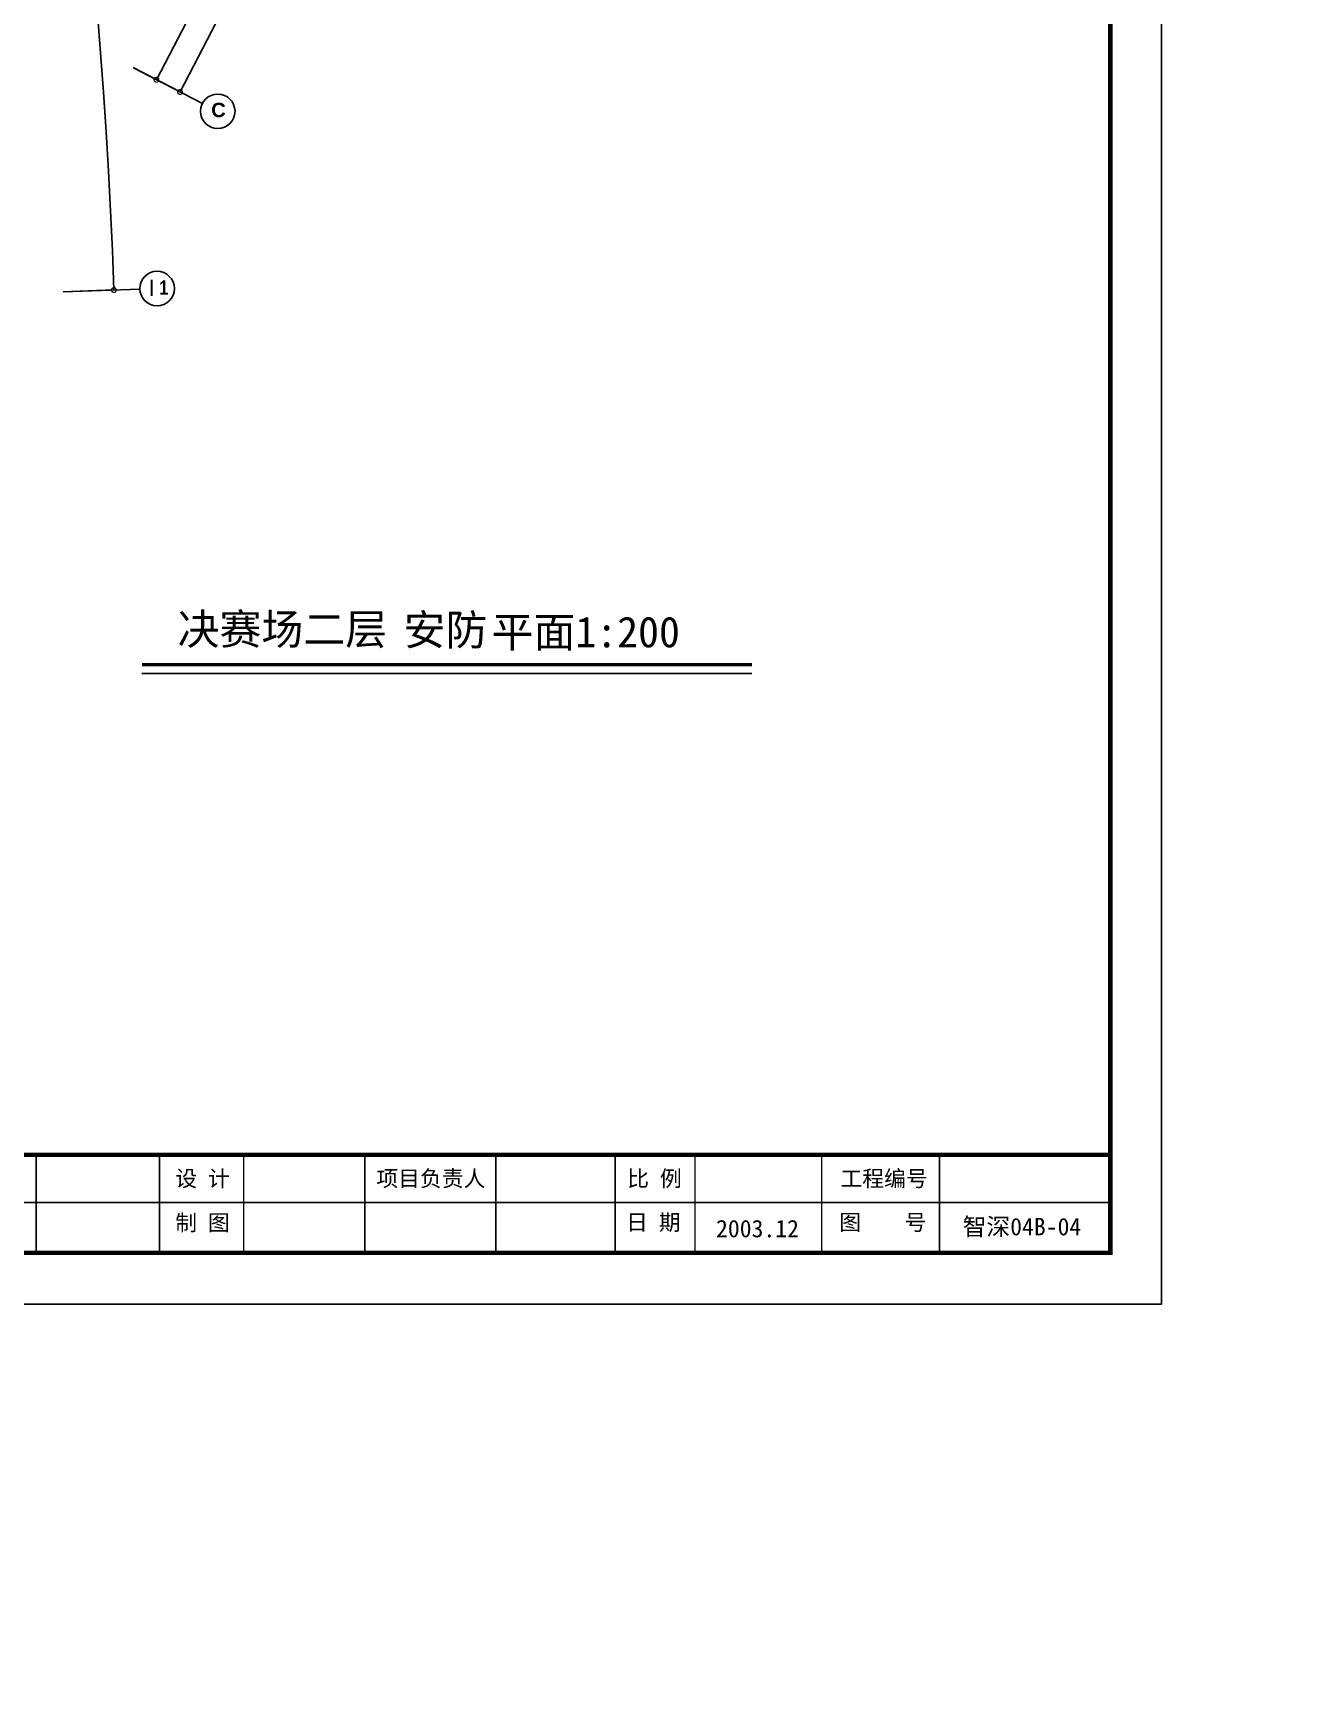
# Model space of a CAD drawing. Extents: x 23317406 to 24383751, y 42324270 to 43451021.
# Drawn here: x 24091827 to 24141247, y 43039150 to 43103497 of the extents above; entities that cross this region are included whole.
import ezdxf
from ezdxf.enums import TextEntityAlignment as Align

# ---------------------------------------------------------------- set-up
doc = ezdxf.new("R2010")
doc.units = 0
doc.header["$MEASUREMENT"] = 0
doc.layers.get('0').update_dxf_attribs({"linetype": 'CONTINUOUS'})
doc.layers.get('DEFPOINTS').update_dxf_attribs({"linetype": 'CONTINUOUS'})
for name, color, linetype in [('FRAME', 7, 'CONTINUOUS'), ('图框', 7, 'CONTINUOUS'), ('墙', 7, 'CONTINUOUS'), ('标注', 7, 'CONTINUOUS')]:
    doc.layers.add(name, color=color, linetype=linetype)
doc.styles.add('HZ', font='txt.shx', dxfattribs={"bigfont": 'hztxt.shx'})
doc.styles.add('Q200', font='SimSun.ttf', dxfattribs={"width": 0.8, "height": 450})
doc.styles.add('T-SG-01$0$Arial', font='ARIALBD.TTF')
doc.styles.add('TK1', font='SimSun.ttf', dxfattribs={"width": 0.8, "height": 4})
doc.dimstyles.new('Q2', dxfattribs={"dimscale": 150, "dimtxt": 2.5, "dimasz": 2.5, "dimexe": 0, "dimexo": 0, "dimgap": 0.5, "dimtad": 1, "dimdec": 4, "dimdsep": 46, "dimtxsty": 'Q200', "dimblk1": 'DOTSMALL', "dimblk2": 'DOTSMALL', "dimsah": 1, "dimcen": 2.5, "dimadec": 0, "dimazin": 0, "dimtfac": 1, "dimtdec": 3, "dimtmove": 2, "dimatfit": 3, "dimldrblk": 'DOTSMALL', "dimfxl": 1, "dimtolj": 1, "dimtzin": 10, "dimarcsym": 0})

# ---------------------------------------------------------------- blocks, each defined once
blk = doc.blocks.new('_DOTSMALL')
at = {"color": 0, "linetype": 'ByBlock', "const_width": 0.5}
blk.add_lwpolyline([(-0.0625, 0, 1), (0.0625, 0, 1)], format="xyb", close=True, dxfattribs=at)
blk = doc.blocks.new('*D130')
at = {"color": 0, "linetype": 'ByBlock'}
for p, q in [((24101252, 43110546), (24096651, 43101668)), ((24100380, 43110998), (24101252, 43110546)), ((24095779, 43102120), (24096651, 43101668))]:
    blk.add_line(p, q, dxfattribs=at)
at = {"layer": 'DEFPOINTS', "color": 0, "linetype": 'ByBlock'}
for p in [(24100380, 43110998), (24095779, 43102120), (24096651, 43101668)]:
    blk.add_point(p, dxfattribs=at)
at = {"color": 0, "linetype": 'ByBlock', "xscale": 375, "yscale": 375, "zscale": 375}
for p, rotation in [((24101252, 43110546), 62.60633861720835), ((24096651, 43101668), 242.6063386172083)]:
    blk.add_blockref('_DOTSMALL', p, dxfattribs=dict(at, rotation=rotation))
at = {"color": 0, "linetype": 'ByBlock', "insert": (24098685, 43106245), "char_height": 450, "attachment_point": 5, "rotation": 62.60634, "style": 'Q200'}
blk.add_mtext('\\A1;10000', dxfattribs=at)
blk = doc.blocks.new('*D131')
at = {"color": 0, "linetype": 'ByBlock'}
for p, q in [((24110461, 43130553), (24112297, 43129602)), ((24112297, 43129602), (24097574, 43101190)), ((24095738, 43102141), (24097574, 43101190))]:
    blk.add_line(p, q, dxfattribs=at)
at = {"layer": 'DEFPOINTS', "color": 0, "linetype": 'ByBlock'}
for p in [(24110461, 43130553), (24095738, 43102141), (24097574, 43101190)]:
    blk.add_point(p, dxfattribs=at)
at = {"color": 0, "linetype": 'ByBlock', "xscale": 375, "yscale": 375, "zscale": 375}
for p, rotation in [((24112297, 43129602), 62.60633861721945), ((24097574, 43101190), 242.6063386172194)]:
    blk.add_blockref('_DOTSMALL', p, dxfattribs=dict(at, rotation=rotation))
at = {"color": 0, "linetype": 'ByBlock', "insert": (24104669, 43115534), "char_height": 450, "attachment_point": 5, "rotation": 62.60634, "style": 'Q200'}
blk.add_mtext('\\A1;32000.026', dxfattribs=at)
blk = doc.blocks.new('*D144')
at = {"color": 0, "linetype": 'ByBlock'}
for p, q in [((24067622, 43186962), (24068480, 43187449)), ((24093003, 43093389), (24094989, 43093455))]:
    blk.add_line(p, q, dxfattribs=at)
blk.add_arc((23891114, 43086692), 203987, 1.9, 29.6, dxfattribs=at)
at = {"layer": 'DEFPOINTS', "color": 0, "linetype": 'ByBlock'}
for p in [(24067622, 43186962), (24065013, 43185480), (24091262, 43126080), (24091005, 43093323), (24093003, 43093389)]:
    blk.add_point(p, dxfattribs=at)
at = {"color": 0, "linetype": 'ByBlock', "xscale": 375, "yscale": 375, "zscale": 375}
for p, rotation in [((24068480, 43187449), 119.6000000001376), ((24094989, 43093455), 271.8999999998212)]:
    blk.add_blockref('_DOTSMALL', p, dxfattribs=dict(at, rotation=rotation))
at = {"color": 0, "linetype": 'ByBlock', "insert": (24087731, 43142143), "char_height": 450, "attachment_point": 5, "rotation": 285.75, "style": 'Q200'}
blk.add_mtext('\\A1;27.7°', dxfattribs=at)

msp = doc.modelspace()

# ---------------------------------------------------------------- linework, layer by layer
for p, q in [((24098445.562, 43100745.08071), (24095779.03867, 43102119.72734)), ((24093003.44355, 43093389.0848), (24096001.79419, 43093488.55034)), ((24088733.49012, 43057804.53059), (24133994.79408, 43057804.53059))]:
    msp.add_line(p, q)
at = {"const_width": 60}
for points in [[(24091949.40836, 43059724.25273), (24091949.40836, 43055848.81744)], [(24096768.91459, 43059724.25273), (24096768.91459, 43055848.81744)], [(24100058.06988, 43059724.25273), (24100058.06988, 43055848.81744)], [(24104793.92059, 43059724.25273), (24104793.92059, 43055848.81744)], [(24109908.91138, 43059724.25273), (24109908.91138, 43055848.81744)], [(24114573.48982, 43059724.25273), (24114573.48982, 43055848.81744)], [(24117689.79199, 43059724.25273), (24117689.79199, 43055848.81744)], [(24122635.10037, 43059724.25273), (24122635.10037, 43055848.81744)], [(24127242.51929, 43059724.25273), (24127242.51929, 43055848.81744)]]:
    msp.add_lwpolyline(points, dxfattribs=at)
at = {"color": 2}
for centre in [(24099045.52974, 43100435.78522), (24096676.42309, 43093510.93008)]:
    msp.add_circle(centre, 675, dxfattribs=at)
at = {"layer": 'FRAME'}
msp.add_lwpolyline([(23898114.9548, 43053839.75614), (23898114.9548, 43222039.75614), (24135914.9548, 43222039.75614), (24135914.9548, 43053839.75614)], close=True, dxfattribs=at)
at = {"layer": 'FRAME', "const_width": 180}
msp.add_lwpolyline([(23903114.9548, 43055839.75614), (23903114.9548, 43220039.75614), (24133914.9548, 43220039.75614), (24133914.9548, 43055839.75614)], close=True, dxfattribs=at)
msp.add_lwpolyline([(24133941.83308, 43059669.04523), (24019141.83308, 43059669.04523)], dxfattribs=at)
at = {"layer": '图框', "color": 0}
msp.add_line((24096085.35514, 43078469.67604), (24119913.92374, 43078469.67604), dxfattribs=at)
at = {"layer": '图框', "color": 0, "const_width": 133.33333}
msp.add_lwpolyline([(24096085.35514, 43078819.519), (24119913.92374, 43078819.519)], dxfattribs=at)
at = {"layer": '墙', "ltscale": 5000}
for start, end in [(67.1172342395, 67.1172342395), (66.2587266313, 66.2587266313), (64.4772342395, 64.4772342395), (64.9387266313, 64.9387266313)]:
    msp.add_arc((23850578.58196, 42857442.58139), 533172.67138, start, end, dxfattribs=at)
at = {"layer": '墙'}
for centre, start, end in [((23850634.74669, 42857737.27781), 79.4743453394, 79.4743453394), ((23850639.30178, 42857736.37231), 78.1227654233, 78.1227654233), ((23850644.55659, 42857735.23786), 77.5606287088, 77.5606287088), ((23850649.0789, 42857734.18074), 76.2090487927, 76.2090487927)]:
    msp.add_arc(centre, 530172.67138, start, end, dxfattribs=at)

# ---------------------------------------------------------------- texts
at = {"color": 3, "style": 'T-SG-01$0$Arial'}
for s, height, p in [('C', 562.5, (24098790.74123, 43100207.2457)), ('Ⅰ', 637.5, (24096027.42583, 43093220.97994))]:
    msp.add_text(s, height=height, dxfattribs=at).set_placement(p)
at = {"color": 3, "style": 'T-SG-01$0$Arial', "width": 0.8}
msp.add_text('1', height=562.5, dxfattribs=at).set_placement((24096766.66074, 43093268.49778))
at = {"attachment_point": 1, "style": 'HZ'}
for s, insert, char_height in [('\\f宋体|b0|i0|c134|p34;设 计', (24097385.83641, 43059056.99122), 624.75), ('\\f宋体|b0|i0|c134|p34;项目负责人', (24105241.69401, 43059056.99122), 624.75), ('\\f宋体|b0|i0|c134|p34;比 例', (24115040.95201, 43059056.99122), 624.75), ('\\f宋体|b0|i0|c134|p34;工程编号', (24123371.08823, 43059056.99122), 624.75), ('\\f宋体|b0|i0|c134|p34;制 图', (24097385.83641, 43057329.17205), 624.75), ('\\f宋体|b0|i0|c134|p34;日 期', (24114994.85835, 43057345.42773), 624.75), ('{\\fSimSun|b0|i0|c134|p34;2003.12}', (24118511.15468, 43057127.12967), 680), ('\\f宋体|b0|i0|c134|p34;图    号', (24123324.99457, 43057345.42773), 624.75), ('{\\fSimSun|b0|i0|c134|p34;智深04B-04}', (24128146.6336, 43057203.31402), 680)]:
    msp.add_mtext(s, dxfattribs=dict(at, insert=insert, char_height=char_height))
at = {"layer": '图框', "color": 0, "style": 'TK1'}
for s, p in [('决赛场二层', (24097478.23701, 43079604.50756)), ('平面1:200', (24109743.71255, 43079495.28609))]:
    msp.add_text(s, height=1200, dxfattribs=at).set_placement(p)
msp.add_text('安防', height=1200, dxfattribs=at).set_placement((24107943.03736, 43080201.62625), align=Align.MIDDLE)

# ---------------------------------------------------------------- dimensions: what is measured, and where the dimension line sits
at = {"layer": '标注'}
dim = msp.add_angular_dim_2l(base=(24091262.18921, 43126080.09124), line1=((24065013.48583, 43185480.11208), (24067621.97061, 43186961.93768)), line2=((24091004.54311, 43093322.77444), (24093003.44355, 43093389.0848)), dimstyle='Q2', override={"dimadec": 4, "dimazin": 2}, dxfattribs=at)
dim.commit()
dim.dimension.update_dxf_attribs({"geometry": '*D144', "text_midpoint": (24087731.22401, 43142143.38993)})
dim = msp.add_aligned_dim(p1=(24110460.8309747688, 43130552.9618242607), p2=(24095737.5689702593, 43102141.2173735201), distance=2067.9329513819, dimstyle='Q2', dxfattribs=at)
dim.commit()
dim.dimension.update_dxf_attribs({"geometry": '*D131', "text_midpoint": (24104668.8880456612, 43115533.6608843431)})
dim = msp.add_aligned_dim(p1=(24100380.07261, 43110998.42559), p2=(24095779.03867, 43102119.72734), distance=982.30613, dimstyle='Q2', override={"dimdec": 0}, dxfattribs=at)
dim.commit()
dim.dimension.update_dxf_attribs({"geometry": '*D130', "text_midpoint": (24098685.35226, 43106245.14635)})

doc.saveas('drawing.dxf')
